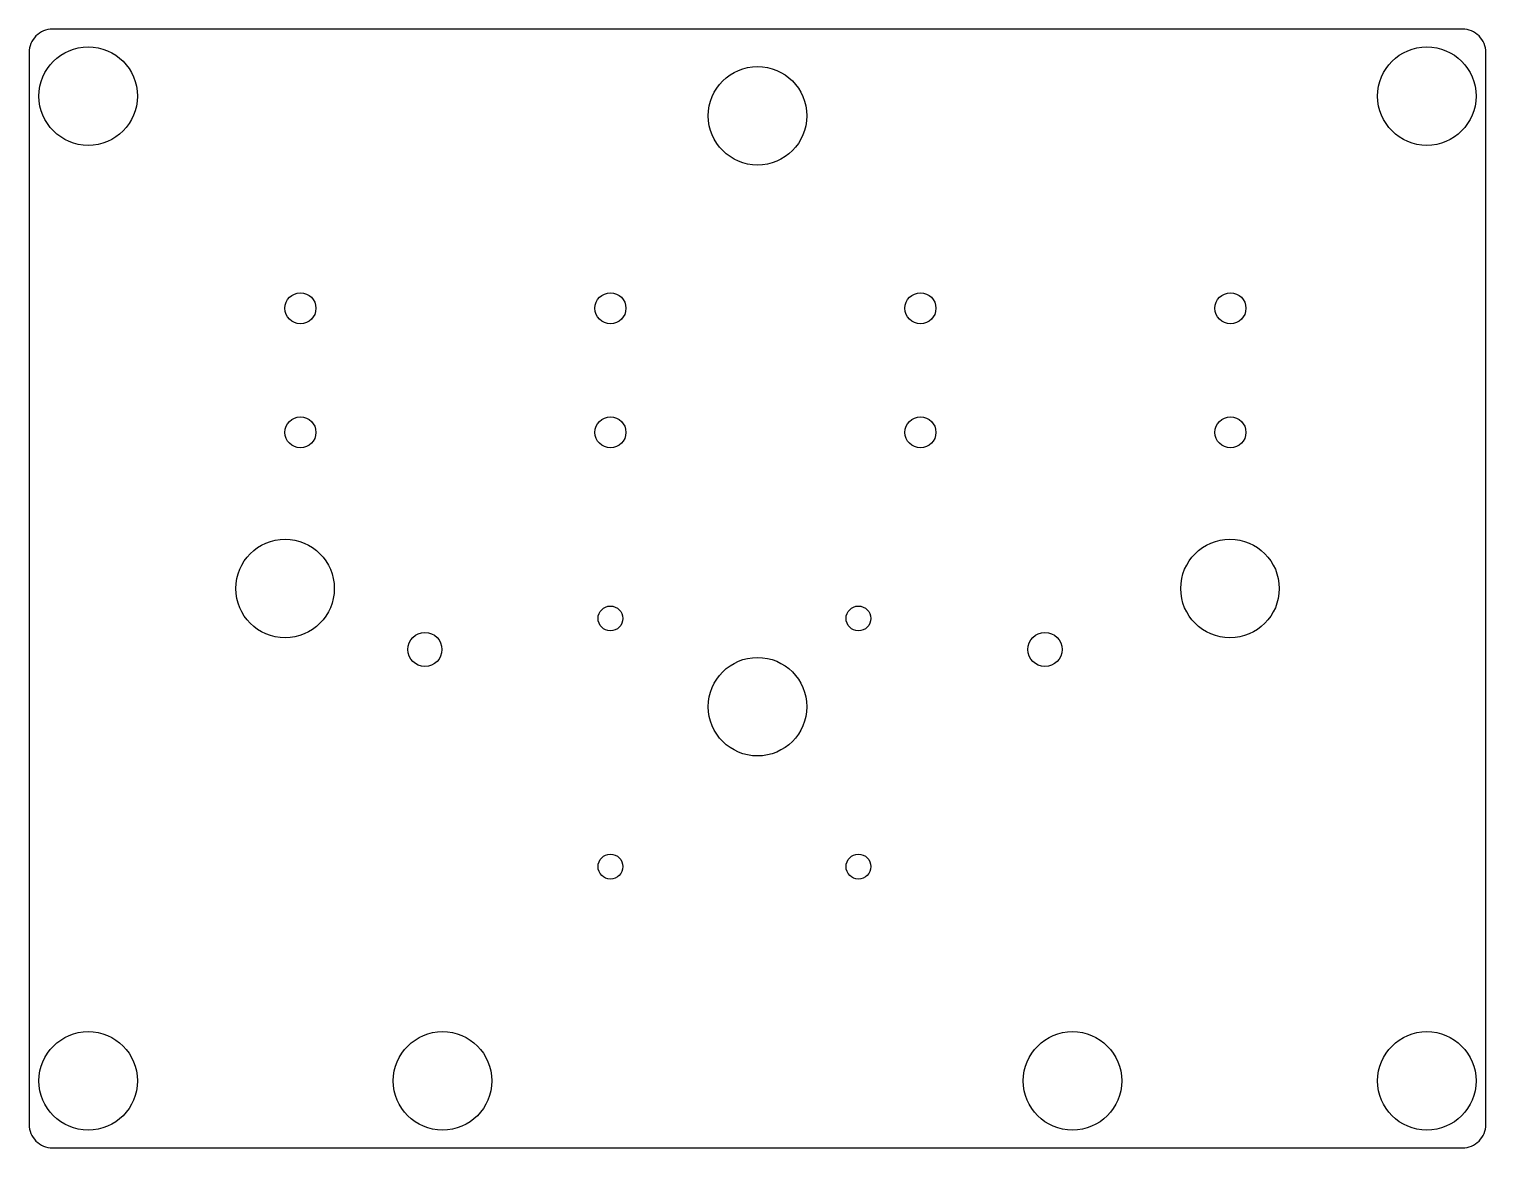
# Model space of a CAD drawing. Header units: millimetres. Extents: x -4 to 231, y -180 to 0.
import ezdxf

# ---------------------------------------------------------------- set-up
doc = ezdxf.new("R2010")
doc.units = ezdxf.units.MM

msp = doc.modelspace()

# ---------------------------------------------------------------- linework, layer by layer
msp.add_lwpolyline([(231.19, -176.58), (231.19, -3.76, 0.414214), (227.43, 0), (0, 0, 0.414214), (-3.76, -3.76), (-3.76, -176.58, 0.414214), (0, -180.34), (227.43, -180.34, 0.414214)], format="xyb", close=True)
for centre, radius in [((5.77, -10.79), 7.94), ((221.67, -10.79), 7.94), ((113.72, -13.97), 7.94), ((40, -45), 2.5), ((90, -45), 2.5), ((140, -45), 2.5), ((190, -45), 2.5), ((40, -65), 2.5), ((90, -65), 2.5), ((140, -65), 2.5), ((190, -65), 2.5), ((37.52, -90.17), 7.94), ((189.92, -90.17), 7.94), ((90, -95), 2), ((130, -95), 2), ((60.08, -100), 2.75), ((160.08, -100), 2.75), ((113.72, -109.22), 7.94), ((90, -135), 2), ((130, -135), 2), ((5.77, -169.54), 7.94), ((62.92, -169.54), 7.94), ((164.52, -169.54), 7.94), ((221.67, -169.54), 7.94)]:
    msp.add_circle(centre, radius)

doc.saveas('drawing.dxf')
